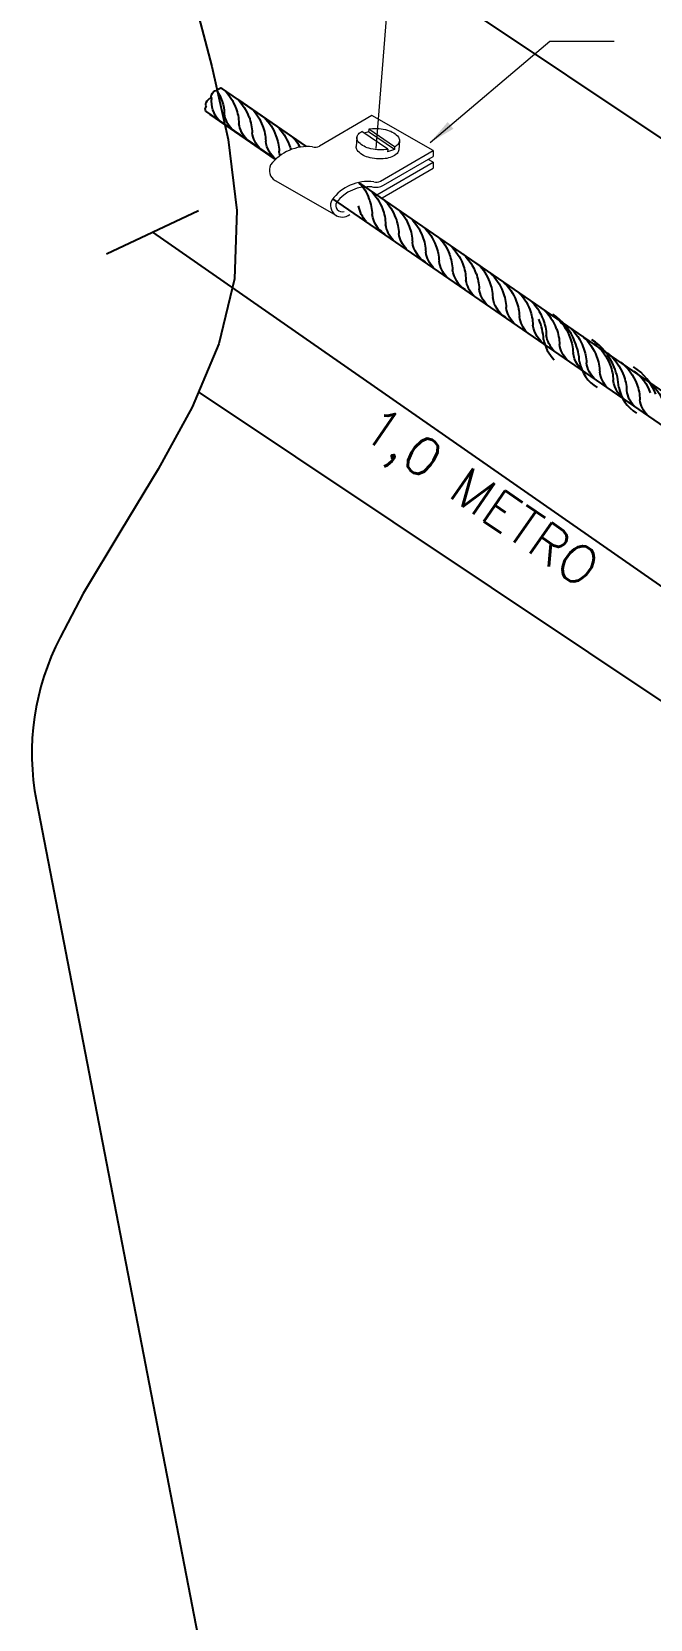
# Model space of a CAD drawing. Header units: millimetres. Extents: x 4236 to 4463, y 1839 to 1973.
# Drawn here: x 4351.092 to 4352.937, y 1885.107 to 1889.849 of the extents above; entities that cross this region are included whole.
import ezdxf
from ezdxf.enums import TextEntityAlignment as Align

# ---------------------------------------------------------------- set-up
doc = ezdxf.new("R2010")
doc.units = ezdxf.units.MM
doc.linetypes.add('DASHDOT', pattern=[1, 0.5, -0.25, 0, -0.25])
for name, color, linetype in [('C01', 1, 'Continuous'), ('C02', 42, 'Continuous'), ('C03', 7, 'Continuous')]:
    doc.layers.add(name, color=color, linetype=linetype)
doc.layers.add('Cabo 16 mm²', color=1, linetype='Continuous', lineweight=20)
doc.styles.add('80CL', font='romans.shx', dxfattribs={"height": 2})

# ---------------------------------------------------------------- blocks, each defined once
blk = doc.blocks.new('A$C2D186BC3')
at = {"layer": 'C02', "lineweight": 0}
for p, q in [((0, 0.0588), (0, 0.0318)), ((0.0129, 0.0398), (0.0942, 0.0867)), ((0.0129, 0.0319), (0.0942, 0.0789)), ((0.0328, 0.0309), (0.1141, 0.0779)), ((0.0942, 0.0867), (0.0942, 0.0789)), ((0.0942, 0.0789), (0.1065, 0.0734)), ((0.127, 0.0588), (0.127, 0.0318)), ((0.0129, 0.0398), (0.0129, 0.0319)), ((0.0129, 0.0319), (0.0328, 0.0231)), ((0.0328, 0.0309), (0.0328, 0.0231))]:
    blk.add_line(p, q, dxfattribs=at)
for points in [[(0.0942, 0.0867, 0.016409), (0.0892, 0.0879, 0.051099), (0.0635, 0.0906, 0.051099), (0.0378, 0.0879, 0.064948), (0.0186, 0.0813, 0.104203), (0.0039, 0.0696, 0.174705), (0, 0.0588, 0.174705), (0.0039, 0.0481, 0.06738), (0.0129, 0.0398, 0.064948)], [(0.0328, 0.0309, 0.016409), (0.0378, 0.0297, 0.051099), (0.0635, 0.0271, 0.051099), (0.0892, 0.0297, 0.064948), (0.1084, 0.0364, 0.104203), (0.1231, 0.0481, 0.174705), (0.127, 0.0588, 0.174705)], [(0.127, 0.0588, 0.174705), (0.1231, 0.0696, 0.06738), (0.1141, 0.0779, 0.064948)], [(0, 0.0318, 0.174705), (0.0039, 0.021, 0.104203), (0.0186, 0.0093, 0.064948), (0.0378, 0.0026, 0.051099), (0.0635, 0, 0.051099), (0.0892, 0.0026, 0.064948), (0.1084, 0.0093, 0.104203), (0.1231, 0.021, 0.174705), (0.127, 0.0318, 0.174705)]]:
    blk.add_lwpolyline(points, format="xyb", dxfattribs=at)

msp = doc.modelspace()

# ---------------------------------------------------------------- linework, layer by layer
at = {"layer": 'C01', "linetype": 'DASHDOT', "lineweight": 0}
msp.add_line((4352.1193, 1889.4996), (4352.2579, 1891.2382), dxfattribs=at)
at = {"layer": 'C01'}
for p, q in [((4351.3153, 1889.1855), (4351.5896, 1889.3145)), ((4353.5867, 1887.7621), (4351.4535, 1889.2498))]:
    msp.add_line(p, q, dxfattribs=at)
msp.add_lwpolyline([(4351.5703, 1889.9686), (4351.6296, 1889.7453), (4351.6776, 1889.5269), (4351.7037, 1889.3151), (4351.6968, 1889.1112), (4351.6499, 1888.9161), (4351.5704, 1888.7276), (4351.4691, 1888.5425), (4351.3571, 1888.3579), (4351.2454, 1888.1708), (4351.177, 1888.0396, 0.169449), (4351.1057, 1887.5506), (4351.6221, 1884.8777)], format="xyb", dxfattribs=at)
for centre, radius, start, end in [((4352.5579, 1888.8658), 0.1647, 20.2806, 57.5501), ((4352.4449, 1888.9207), 0.1744, 2.921, 23.3558), ((4352.7305, 1888.9496), 0.1132, 190.199, 225.1916), ((4352.5522, 1888.8538), 0.1744, 2.921, 23.3558), ((4352.6751, 1888.7898), 0.1647, 20.2806, 57.5501), ((4352.8378, 1888.8827), 0.1132, 190.199, 238.6962), ((4352.6695, 1888.7777), 0.1744, 2.921, 23.3558), ((4352.7993, 1888.7088), 0.1649, 20.2806, 57.5501), ((4352.9551, 1888.8066), 0.1132, 190.199, 238.6962)]:
    msp.add_arc(centre, radius, start, end, dxfattribs=at)
at = {"layer": 'C01', "extrusion": (0, 0, -1)}
for centre, major_axis, ratio, start_param, end_param in [((4351.5411, 1889.6024), (0.0952, 0.0811), 1, 0.110256, 0.688635), ((4351.5627, 1889.5709), (0.1116, 0.0951), 1, -0.084706, 0.35682), ((4351.7149, 1889.6416), (0.0658, 0.0561), 1, 3.131231, 3.943532), ((4351.576, 1889.5713), (0.102, 0.087), 1, 0.325539, 0.682194), ((4351.6022, 1889.5436), (-0.0951, 0.1116), 1, 1.482843, 1.927616), ((4351.6604, 1889.5275), (0.0964, 0.0821), 1, -0.087282, 0.379211), ((4351.7522, 1889.6176), (-0.0564, 0.0662), 1, 4.65682, 5.267557), ((4351.796, 1889.5875), (0.0662, 0.0564), 1, 3.086024, 3.69676), ((4351.6156, 1889.544), (0.102, 0.087), 1, 0.325539, 0.682194), ((4351.6559, 1889.5184), (-0.087, 0.102), 1, 1.896336, 2.25299), ((4351.6826, 1889.4882), (-0.0951, 0.1116), 1, 1.477887, 1.927616), ((4351.8356, 1889.5602), (-0.0564, 0.0662), 1, 4.65682, 5.267557), ((4351.8759, 1889.5346), (-0.0313, 0.0825), 0.985763, 4.210726, 4.921072), ((4351.6959, 1889.4886), (0.102, 0.087), 1, 0.325539, 0.682194), ((4351.7221, 1889.4609), (0.1116, 0.0951), 1, -0.096315, 0.35682), ((4351.7803, 1889.4448), (0.0964, 0.0821), 1, -0.096967, 0.218622), ((4351.9159, 1889.5048), (-0.0564, 0.0662), 1, 5.121927, 5.267557), ((4351.7355, 1889.4612), (-0.087, 0.102), 1, 1.896336, 2.007008), ((4351.9782, 1889.309), (0.0964, 0.0821), 1, -0.087282, 0.379211), ((4351.9736, 1889.2999), (0.102, 0.087), 1, 0.325539, 0.682194), ((4352.0003, 1889.2697), (-0.0951, 0.1116), 1, 1.477887, 1.927616), ((4352.0399, 1889.2424), (-0.0951, 0.1116), 1, 1.474481, 1.927616), ((4352.1533, 1889.3417), (0.0662, 0.0564), 1, 3.086024, 3.69676), ((4352.1936, 1889.3161), (-0.0564, 0.0662), 1, 4.421122, 5.267557), ((4352.0136, 1889.2701), (-0.087, 0.102), 1, 1.896336, 2.25299), ((4352.0532, 1889.2427), (0.102, 0.087), 1, 0.325539, 0.682194), ((4352.0981, 1889.2263), (-0.0821, 0.0964), 1, 1.473829, 1.950007), ((4352.1202, 1889.1869), (0.1116, 0.0951), 1, -0.101526, 0.35682), ((4352.2337, 1889.2863), (0.0662, 0.0564), 1, 3.086024, 3.69676), ((4352.2732, 1889.259), (-0.0564, 0.0662), 1, 4.65682, 5.267557), ((4352.0935, 1889.2172), (-0.087, 0.102), 1, 1.896336, 2.25299), ((4352.1335, 1889.1873), (0.102, 0.087), 1, 0.325539, 0.682194), ((4352.1598, 1889.1596), (0.1116, 0.0951), 1, -0.105116, 0.35682), ((4352.3135, 1889.2334), (-0.0564, 0.0662), 1, 4.421122, 5.267557), ((4352.3536, 1889.2035), (-0.0564, 0.0662), 1, 4.65682, 5.267557), ((4352.1731, 1889.16), (0.102, 0.087), 1, 0.325539, 0.682194), ((4352.218, 1889.1436), (-0.0821, 0.0964), 1, 1.463547, 1.950007), ((4352.2401, 1889.1042), (0.1116, 0.0951), 1, -0.110626, 0.35682), ((4352.3931, 1889.1762), (-0.0564, 0.0662), 1, 4.65682, 5.267557), ((4352.2134, 1889.1344), (-0.087, 0.102), 1, 1.896336, 2.25299), ((4352.2534, 1889.1046), (0.102, 0.087), 1, 0.325539, 0.682194), ((4352.2796, 1889.0769), (-0.0951, 0.1116), 1, 1.456361, 1.927616), ((4352.3379, 1889.0609), (0.0964, 0.0821), 1, -0.118258, 0.379211), ((4352.4334, 1889.1507), (0.0662, 0.0564), 1, 2.850325, 3.69676), ((4352.4735, 1889.1208), (-0.0564, 0.0662), 1, 4.65682, 5.267557), ((4352.293, 1889.0773), (-0.087, 0.102), 1, 1.896336, 2.25299), ((4352.3333, 1889.0517), (-0.087, 0.102), 1, 1.896336, 2.25299), ((4352.36, 1889.0215), (-0.0951, 0.1116), 1, 1.450493, 1.927616), ((4352.3995, 1888.9942), (-0.0951, 0.1116), 1, 1.44642, 1.927616), ((4352.513, 1889.0935), (0.0662, 0.0564), 1, 3.086024, 3.69676), ((4352.5533, 1889.0679), (0.0662, 0.0564), 1, 2.850325, 3.69676), ((4352.3733, 1889.0219), (0.102, 0.087), 1, 0.325539, 0.682194), ((4352.4577, 1888.9781), (0.0964, 0.0821), 1, -0.130172, 0.379211), ((4352.4799, 1888.9388), (-0.0951, 0.1116), 1, 1.440113, 1.927616), ((4352.5934, 1889.0381), (-0.0564, 0.0662), 1, 4.65682, 5.267557), ((4352.4129, 1888.9946), (-0.087, 0.102), 1, 1.896336, 2.25299), ((4352.4532, 1888.969), (0.102, 0.087), 1, 0.325539, 0.682194), ((4352.5194, 1888.9115), (0.1116, 0.0951), 1, -0.135087, 0.35682), ((4352.6329, 1889.0108), (0.0662, 0.0564), 1, 3.086024, 3.69676), ((4352.6732, 1888.9852), (-0.0564, 0.0662), 1, 4.421122, 5.267557), ((4352.4932, 1888.9392), (-0.087, 0.102), 1, 1.896336, 2.25299), ((4352.5328, 1888.9118), (0.102, 0.087), 1, 0.325539, 0.682194), ((4352.5776, 1888.8954), (-0.0821, 0.0964), 1, 1.427533, 1.950007), ((4352.5998, 1888.856), (0.1116, 0.0951), 1, -0.14195, 0.35682), ((4352.7133, 1888.9554), (0.0662, 0.0564), 1, 3.086024, 3.69676), ((4352.7528, 1888.9281), (0.0662, 0.0564), 1, 3.086024, 3.69676), ((4352.5731, 1888.8863), (0.102, 0.087), 1, 0.325539, 0.682194), ((4352.6393, 1888.8287), (0.1116, 0.0951), 1, -0.146778, 0.35682), ((4352.6131, 1888.8564), (-0.087, 0.102), 1, 1.896336, 2.25299), ((4352.6975, 1888.8127), (0.0964, 0.0821), 1, -0.271265, 0.379211), ((4352.7931, 1888.9025), (-0.0564, 0.0662), 1, 4.421122, 5.267557), ((4352.8332, 1888.8726), (0.0662, 0.0564), 1, 3.086024, 3.69676), ((4352.6527, 1888.8291), (0.102, 0.087), 1, 0.325539, 0.682194), ((4352.7197, 1888.7733), (0.1116, 0.0951), 1, -0.208787, 0.35682), ((4352.7592, 1888.746), (-0.0951, 0.1116), 1, 1.362009, 1.927616), ((4352.8727, 1888.8453), (-0.0564, 0.0662), 1, 4.65682, 5.267557), ((4352.693, 1888.8035), (0.102, 0.087), 1, 0.325539, 0.682194), ((4352.733, 1888.7737), (0.102, 0.087), 1, 0.325539, 0.682194), ((4352.8174, 1888.73), (-0.0821, 0.0964), 1, 1.299531, 1.950007), ((4352.913, 1888.8198), (-0.0564, 0.0662), 1, 4.421122, 5.267557), ((4352.9531, 1888.7899), (0.0662, 0.0564), 1, 3.086024, 3.69676), ((4352.7726, 1888.7464), (0.102, 0.087), 1, 0.325539, 0.682194), ((4352.8396, 1888.6906), (-0.0951, 0.1116), 1, 1.362009, 1.927616), ((4352.9926, 1888.7626), (-0.0564, 0.0662), 1, 4.65682, 5.267557)]:
    msp.add_ellipse(centre, major_axis=major_axis, ratio=ratio, start_param=start_param, end_param=end_param, dxfattribs=at)
at = {"layer": 'C02', "lineweight": 0}
for p, q in [((4352.2806, 1889.5181), (4352.6378, 1889.8207)), ((4352.6378, 1889.8207), (4352.8296, 1889.8207)), ((4352.1071, 1889.5985), (4351.9501, 1889.5072)), ((4352.2897, 1889.4938), (4352.1071, 1889.5985)), ((4352.1327, 1889.4025), (4352.2897, 1889.4938)), ((4352.1419, 1889.3904), (4352.2898, 1889.4764)), ((4352.2897, 1889.4938), (4352.2898, 1889.4764)), ((4352.122, 1889.3613), (4352.2898, 1889.4589)), ((4352.1371, 1889.3527), (4352.2899, 1889.4415)), ((4352.2898, 1889.4589), (4352.2747, 1889.4676)), ((4352.2898, 1889.4589), (4352.2899, 1889.4415)), ((4351.8183, 1889.4045), (4352.0009, 1889.2998))]:
    msp.add_line(p, q, dxfattribs=at)
at = {"layer": 'C02'}
for p, q in [((4351.9119, 1889.5059), (4351.6583, 1889.6804)), ((4351.9119, 1889.5059), (4351.7065, 1889.6472)), ((4351.8197, 1889.4678), (4351.6115, 1889.6113)), ((4351.8194, 1889.4675), (4351.6243, 1889.6018)), ((4354.0064, 1888.0648), (4352.0677, 1889.3987)), ((4354.0254, 1887.948), (4351.9901, 1889.3499))]:
    msp.add_line(p, q, dxfattribs=at)
at = {"layer": 'C02', "lineweight": 0}
for centre, radius, start, end in [((4351.9149, 1889.3682), 0.1378, 83.8386, 143.1281), ((4351.937, 1889.5342), 0.03, 255.8081, 295.7907), ((4351.8356, 1889.4348), 0.0349, 152.6781, 240.17), ((4352.0951, 1889.269), 0.1326, 82.5486, 144.4182), ((4352.0963, 1889.2669), 0.1192, 84.4763, 142.8561), ((4352.1189, 1889.4299), 0.0457, 255.8081, 300.17), ((4352.1196, 1889.4295), 0.03, 255.8081, 295.7907), ((4352.0183, 1889.3301), 0.0349, 152.6781, 310.0833), ((4352.0183, 1889.3301), 0.0192, 152.6781, 287.5375)]:
    msp.add_arc(centre, radius, start, end, dxfattribs=at)
at = {"layer": 'C02', "extrusion": (0, 0, -1)}
for centre, start_param, end_param in [((4351.6367, 1889.6613), 3.143946, 6.283185), ((4351.6507, 1889.6688), 4.69135, 6.283185), ((4351.6193, 1889.6233), 3.141593, 4.719858), ((4351.6211, 1889.6387), 3.141593, 6.283185)]:
    msp.add_ellipse(centre, major_axis=(0.0079, 0.0114), ratio=0.509483, start_param=start_param, end_param=end_param, dxfattribs=at)
at = {"layer": 'C02', "lineweight": 0}
msp.add_solid([(4352.3501, 1889.5589), (4352.3331, 1889.5792), (4352.2806, 1889.5181)], dxfattribs=at)
at = {"layer": 'C03'}
for p, q in [((4354.9016, 1888.2396), (4351.4459, 1890.5502)), ((4354.8162, 1886.616), (4351.5897, 1888.7733))]:
    msp.add_line(p, q, dxfattribs=at)

# ---------------------------------------------------------------- block references
at = {"layer": 'Cabo 16 mm²', "xscale": -1, "rotation": 355.4399996460244}
msp.add_blockref('A$C2D186BC3', (4352.1842, 1889.4642), dxfattribs=at)

# ---------------------------------------------------------------- texts
at = {"layer": 'C03', "style": '80CL'}
msp.add_text('1,0 METRO', height=0.1125, rotation=325.2986, dxfattribs=at).set_placement((4352.1, 1888.6905), align=Align.MIDDLE_LEFT)

doc.saveas('drawing.dxf')
